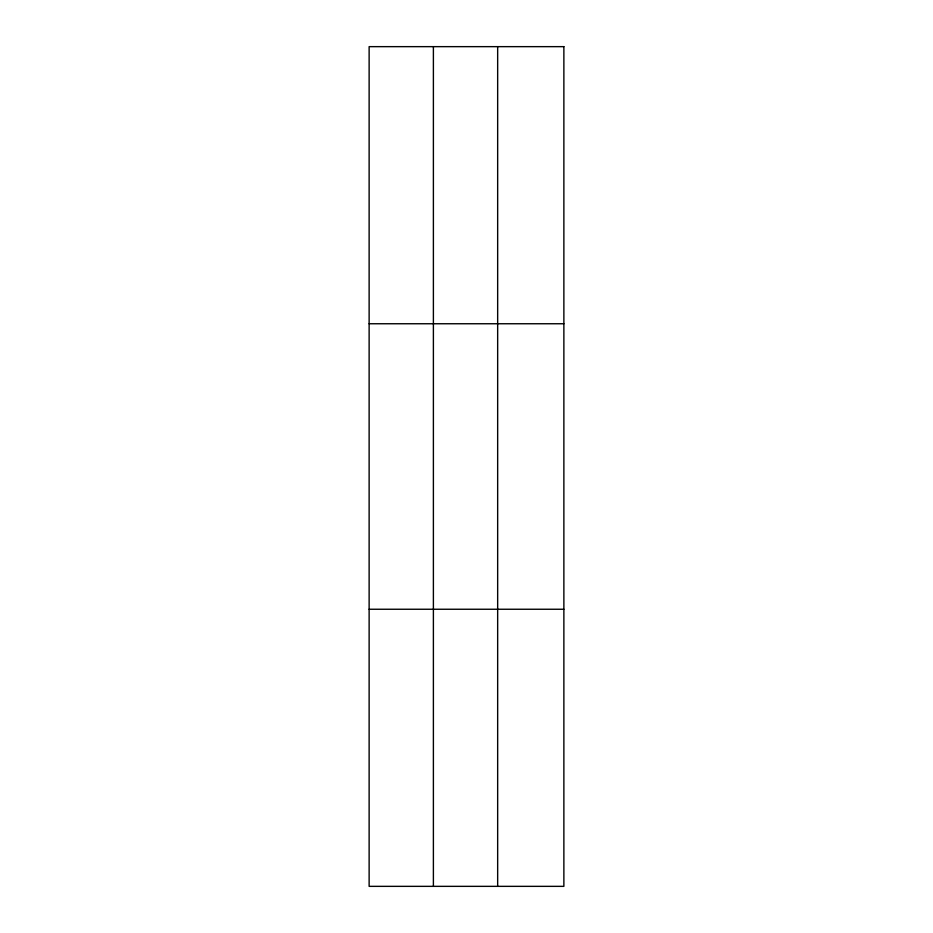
<?xml version="1.0" encoding="UTF-8"?>
<svg xmlns="http://www.w3.org/2000/svg" width="933" height="933" viewBox="0 0 933 933"><rect width="100%" height="100%" fill="white"/><g stroke="black" fill="none" stroke-linecap="round" stroke-linejoin="round"><path stroke-width="1.4" d="M433.39 46.65L433.39 886.35M497.662 46.65L497.662 886.35M369.13 323.751L563.87 323.751M369.13 609.249L563.87 609.249M563.87 46.65L563.87 886.35L369.13 886.35L369.13 46.65L563.87 46.65"/></g></svg>
